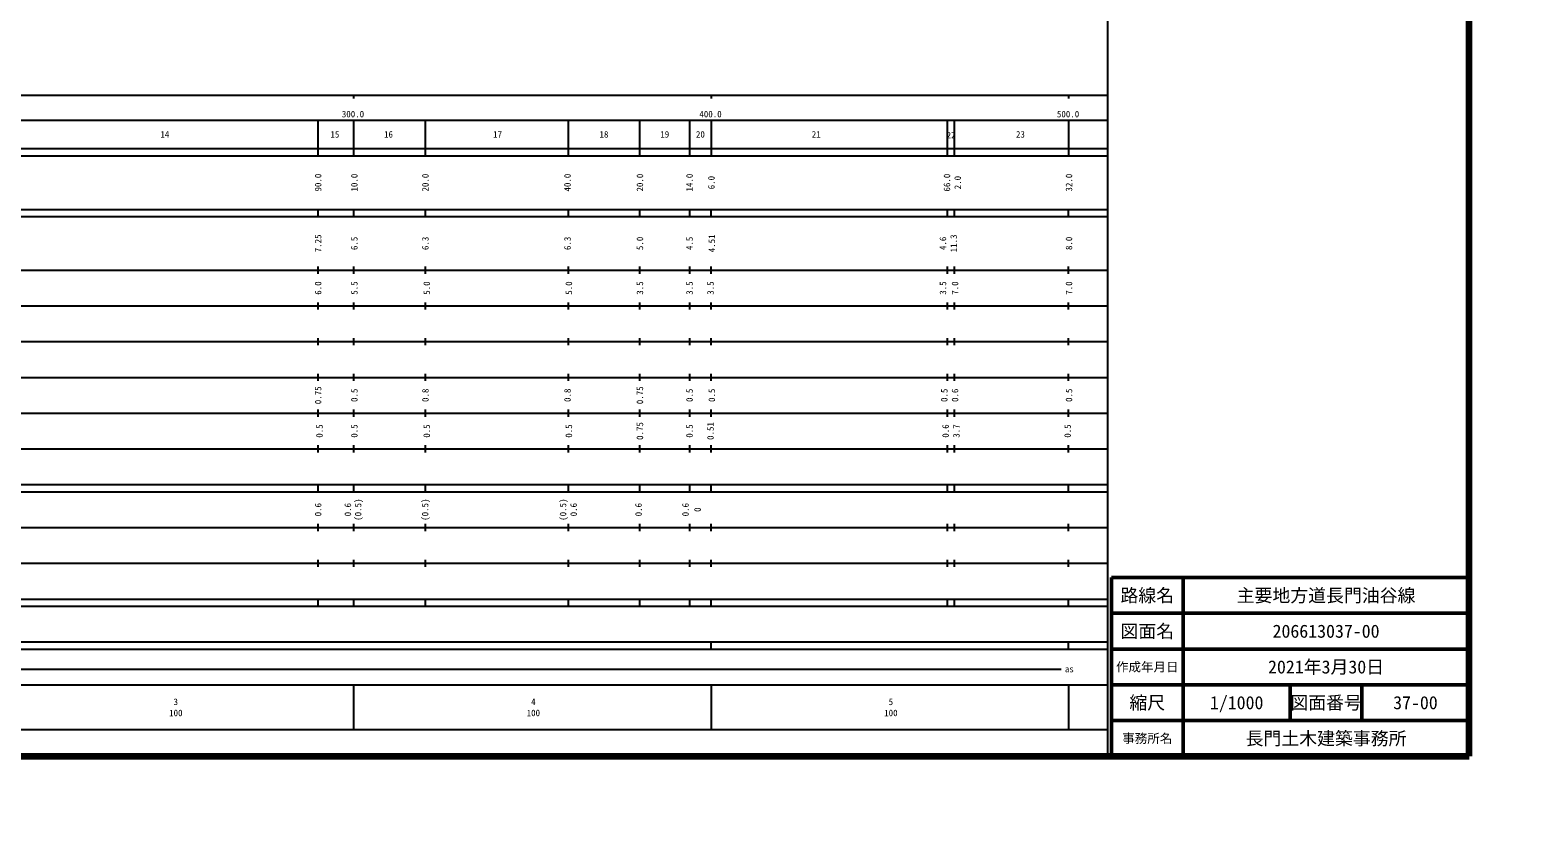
# Model space of a CAD drawing. Units: millimetres on the paper, enlarged 1000 times. Extents: x -29782206 to 30217794, y -29715299 to 30284701.
# Drawn here: x 277552 to 699236, y 815 to 223152 of the extents above; entities that cross this region are included whole.
import ezdxf
from ezdxf.enums import TextEntityAlignment as Align

# ---------------------------------------------------------------- set-up
doc = ezdxf.new("R2010")
doc.units = ezdxf.units.MM
doc.header["$LTSCALE"] = 1000
for name, color, linetype, lineweight in [('M-TTL', 2, 'Continuous', 140), ('M-TTL-BAND', 7, 'Continuous', 25), ('M-TTL-FRAM', 2, 'Continuous', 50), ('M-TTL-LINE', 7, 'Continuous', 50), ('M-TTL-TXT', 7, 'Continuous', 13), ('M-WORK', 1, 'Continuous', 13)]:
    doc.layers.add(name, color=color, linetype=linetype, lineweight=lineweight)
doc.styles.add('ＭＳ ゴシック', font='')
doc.styles.get('ＭＳ ゴシック').set_extended_font_data('MS Gothic')

msp = doc.modelspace()

# ---------------------------------------------------------------- linework, layer by layer
at = {"layer": 'M-TTL'}
for p, q in [((680000, 20000), (680000, 380000)), ((40000, 20000), (680000, 20000))]:
    msp.add_line(p, q, dxfattribs=at)
at = {"layer": 'M-TTL-BAND'}
for p, q in [((579000, 20000), (579000, 370000)), ((40000, 205000), (579000, 205000)), ((368000, 205000), (368000, 204000)), ((468000, 205000), (468000, 204000)), ((568000, 205000), (568000, 204000)), ((68000, 198000), (579000, 198000)), ((358000, 198000), (358000, 188000)), ((368000, 198000), (368000, 188000)), ((388000, 198000), (388000, 188000)), ((428000, 198000), (428000, 188000)), ((448000, 198000), (448000, 188000)), ((462000, 198000), (462000, 188000)), ((468000, 198000), (468000, 188000)), ((534000, 198000), (534000, 188000)), ((536000, 198000), (536000, 188000)), ((568000, 198000), (568000, 188000)), ((40000, 190000), (579000, 190000)), ((40000, 188000), (579000, 188000)), ((40000, 173000), (579000, 173000)), ((358000, 173000), (358000, 171000)), ((368000, 173000), (368000, 171000)), ((388000, 173000), (388000, 171000)), ((428000, 173000), (428000, 171000)), ((448000, 173000), (448000, 171000)), ((462000, 173000), (462000, 171000)), ((468000, 171000), (468000, 173000)), ((534000, 173000), (534000, 171000)), ((536000, 173000), (536000, 171000)), ((568000, 171000), (568000, 173000)), ((40000, 171000), (579000, 171000)), ((358000, 157000), (358000, 155000)), ((368000, 157000), (368000, 155000)), ((388000, 157000), (388000, 155000)), ((428000, 157000), (428000, 155000)), ((448000, 157000), (448000, 155000)), ((462000, 157000), (462000, 155000)), ((468000, 155000), (468000, 157000)), ((534000, 157000), (534000, 155000)), ((536000, 157000), (536000, 155000)), ((568000, 155000), (568000, 157000)), ((40000, 156000), (579000, 156000)), ((46000, 146000), (579000, 146000)), ((358000, 147000), (358000, 145000)), ((368000, 147000), (368000, 145000)), ((388000, 147000), (388000, 145000)), ((428000, 147000), (428000, 145000)), ((448000, 147000), (448000, 145000)), ((462000, 147000), (462000, 145000)), ((468000, 145000), (468000, 147000)), ((534000, 147000), (534000, 145000)), ((536000, 147000), (536000, 145000)), ((568000, 145000), (568000, 147000)), ((52000, 136000), (579000, 136000)), ((358000, 137000), (358000, 135000)), ((368000, 137000), (368000, 135000)), ((388000, 137000), (388000, 135000)), ((428000, 137000), (428000, 135000)), ((448000, 137000), (448000, 135000)), ((462000, 137000), (462000, 135000)), ((468000, 135000), (468000, 137000)), ((534000, 137000), (534000, 135000)), ((536000, 137000), (536000, 135000)), ((568000, 135000), (568000, 137000)), ((358000, 127000), (358000, 125000)), ((368000, 127000), (368000, 125000)), ((388000, 127000), (388000, 125000)), ((428000, 127000), (428000, 125000)), ((448000, 127000), (448000, 125000)), ((462000, 127000), (462000, 125000)), ((468000, 125000), (468000, 127000)), ((534000, 127000), (534000, 125000)), ((536000, 127000), (536000, 125000)), ((568000, 125000), (568000, 127000)), ((46000, 126000), (579000, 126000)), ((52000, 116000), (579000, 116000)), ((358000, 117000), (358000, 115000)), ((368000, 117000), (368000, 115000)), ((388000, 117000), (388000, 115000)), ((428000, 117000), (428000, 115000)), ((448000, 117000), (448000, 115000)), ((462000, 117000), (462000, 115000)), ((468000, 115000), (468000, 117000)), ((534000, 117000), (534000, 115000)), ((536000, 117000), (536000, 115000)), ((568000, 115000), (568000, 117000)), ((46000, 106000), (579000, 106000)), ((358000, 107000), (358000, 105000)), ((368000, 107000), (368000, 105000)), ((388000, 107000), (388000, 105000)), ((428000, 107000), (428000, 105000)), ((448000, 107000), (448000, 105000)), ((462000, 107000), (462000, 105000)), ((468000, 105000), (468000, 107000)), ((534000, 107000), (534000, 105000)), ((536000, 107000), (536000, 105000)), ((568000, 105000), (568000, 107000)), ((40000, 96000), (579000, 96000)), ((40000, 94000), (579000, 94000)), ((358000, 96000), (358000, 94000)), ((368000, 96000), (368000, 94000)), ((388000, 96000), (388000, 94000)), ((428000, 96000), (428000, 94000)), ((448000, 96000), (448000, 94000)), ((462000, 96000), (462000, 94000)), ((468000, 94000), (468000, 96000)), ((534000, 96000), (534000, 94000)), ((536000, 96000), (536000, 94000)), ((568000, 94000), (568000, 96000)), ((358000, 85000), (358000, 83000)), ((368000, 85000), (368000, 83000)), ((388000, 85000), (388000, 83000)), ((428000, 85000), (428000, 83000)), ((448000, 85000), (448000, 83000)), ((462000, 85000), (462000, 83000)), ((468000, 83000), (468000, 85000)), ((534000, 85000), (534000, 83000)), ((536000, 85000), (536000, 83000)), ((568000, 83000), (568000, 85000)), ((49000, 84000), (579000, 84000)), ((40000, 74000), (579000, 74000)), ((358000, 75000), (358000, 73000)), ((368000, 75000), (368000, 73000)), ((388000, 75000), (388000, 73000)), ((428000, 75000), (428000, 73000)), ((448000, 75000), (448000, 73000)), ((462000, 75000), (462000, 73000)), ((468000, 73000), (468000, 75000)), ((534000, 75000), (534000, 73000)), ((536000, 75000), (536000, 73000)), ((568000, 73000), (568000, 75000)), ((40000, 64000), (579000, 64000)), ((358000, 64000), (358000, 62000)), ((368000, 64000), (368000, 62000)), ((388000, 64000), (388000, 62000)), ((428000, 64000), (428000, 62000)), ((448000, 64000), (448000, 62000)), ((462000, 64000), (462000, 62000)), ((468000, 62000), (468000, 64000)), ((534000, 64000), (534000, 62000)), ((536000, 64000), (536000, 62000)), ((568000, 62000), (568000, 64000)), ((40000, 62000), (579000, 62000)), ((40000, 52000), (579000, 52000)), ((468000, 50000), (468000, 52000)), ((568000, 50000), (568000, 52000)), ((40000, 50000), (579000, 50000)), ((70805, 44406), (565903, 44406)), ((40000, 40000), (579000, 40000)), ((368000, 40000), (368000, 27500)), ((468000, 40000), (468000, 27500)), ((568000, 40000), (568000, 27500)), ((68000, 27500), (579000, 27500))]:
    msp.add_line(p, q, dxfattribs=at)
at = {"layer": 'M-TTL-FRAM'}
for p, q in [((680000, 70000), (580000, 70000)), ((580000, 70000), (580000, 20000))]:
    msp.add_line(p, q, dxfattribs=at)
at = {"layer": 'M-TTL-LINE'}
for p, q in [((600000, 70000), (600000, 20000)), ((680000, 60000), (580000, 60000)), ((680000, 50000), (580000, 50000)), ((680000, 40000), (580000, 40000)), ((630000, 40000), (630000, 30000)), ((650000, 40000), (650000, 30000)), ((680000, 30000), (580000, 30000))]:
    msp.add_line(p, q, dxfattribs=at)
at = {"layer": 'M-WORK'}
msp.add_circle((217794, 284701), 30000000, dxfattribs=at)

# ---------------------------------------------------------------- texts
at = {"layer": 'M-TTL-BAND', "style": 'ＭＳ ゴシック'}
for s, p in [('300.0', (367844, 198195)), ('400.0', (467844, 198195)), ('500.0', (567844, 198195))]:
    msp.add_text(s, height=1833, dxfattribs=at).set_placement(p, align=Align.BOTTOM_CENTER)
for s, p in [('14', (315227, 194000)), ('15', (362785, 194000)), ('16', (377786, 194000)), ('17', (408287, 194000)), ('18', (438038, 194000)), ('19', (455039, 194000)), ('20', (465017, 194000)), ('21', (497415, 194000)), ('22', (535125, 193795)), ('23', (554536, 194000)), ('as', (568201, 44406)), ('3', (318288, 35238)), ('4', (418288, 35238)), ('5', (518288, 35238)), ('100', (318288, 32131)), ('100', (418288, 32131)), ('100', (518288, 32131))]:
    msp.add_text(s, height=1833, dxfattribs=at).set_placement(p, align=Align.MIDDLE_CENTER)
for s, p in [('90.0', (358080, 180500)), ('10.0', (368206, 180500)), ('20.0', (388081, 180500)), ('40.0', (427833, 180500)), ('20.0', (448083, 180500)), ('14.0', (461959, 180500)), ('6.0', (468071, 180500)), ('66.0', (533962, 180500)), ('2.0', (536962, 180500)), ('32.0', (568088, 180500)), ('7.25', (358080, 163500)), ('6.5', (368206, 163500)), ('6.3', (388081, 163500)), ('6.3', (427833, 163500)), ('5.0', (448083, 163500)), ('4.5', (461959, 163500)), ('4.51', (468195, 163500)), ('4.6', (532837, 163500)), ('11.3', (535837, 163500)), ('8.0', (568088, 163500)), ('6.0', (358080, 151000)), ('5.5', (368206, 151000)), ('5.0', (388456, 151000)), ('5.0', (428208, 151000)), ('3.5', (448083, 151000)), ('3.5', (461959, 151000)), ('3.5', (467820, 151000)), ('3.5', (532837, 151000)), ('7.0', (536212, 151000)), ('7.0', (568088, 151000)), ('0.75', (358080, 121000)), ('0.5', (368206, 121000)), ('0.8', (388081, 121000)), ('0.8', (427833, 121000)), ('0.75', (448083, 121000)), ('0.5', (461959, 121000)), ('0.5', (468195, 121000)), ('0.5', (533212, 121000)), ('0.6', (536212, 121000)), ('0.5', (568088, 121000)), ('0.5', (358455, 111000)), ('0.5', (368206, 111000)), ('0.5', (388456, 111000)), ('0.5', (428208, 111000)), ('0.75', (448083, 111000)), ('0.5', (461959, 111000)), ('0.51', (467820, 111000)), ('0.6', (533587, 111000)), ('3.7', (536587, 111000)), ('0.5', (567713, 111000)), ('0.6', (358080, 89000)), ('0.6', (366404, 89000)), ('(0.5)', (369267, 89000)), ('(0.5)', (388000, 89000)), ('(0.5)', (426573, 89000)), ('0.6', (429548, 89000)), ('0.6', (447708, 89000)), ('0.6', (460834, 89000)), ('0', (464209, 89000))]:
    msp.add_text(s, height=1833, rotation=90, dxfattribs=at).set_placement(p, align=Align.MIDDLE_CENTER)
at = {"layer": 'M-TTL-TXT', "style": 'ＭＳ ゴシック'}
for s, height, p in [('路線名', 3666, (590000, 65000)), ('主要地方道長門油谷線', 3666, (640000, 65000)), ('図面名', 3666, (590000, 55000)), ('206613037-00', 3666, (640000, 55000)), ('作成年月日', 2566, (590000, 45000)), ('2021年3月30日', 3666, (640000, 45000)), ('縮尺', 3666, (590000, 35000)), ('1/1000', 3666, (615000, 35000)), ('図面番号', 3666, (640000, 35000)), ('37-00', 3666, (665000, 35000)), ('事務所名', 2566, (590000, 25000)), ('長門土木建築事務所', 3666, (640000, 25000))]:
    msp.add_text(s, height=height, dxfattribs=at).set_placement(p, align=Align.MIDDLE_CENTER)

doc.saveas('drawing.dxf')
